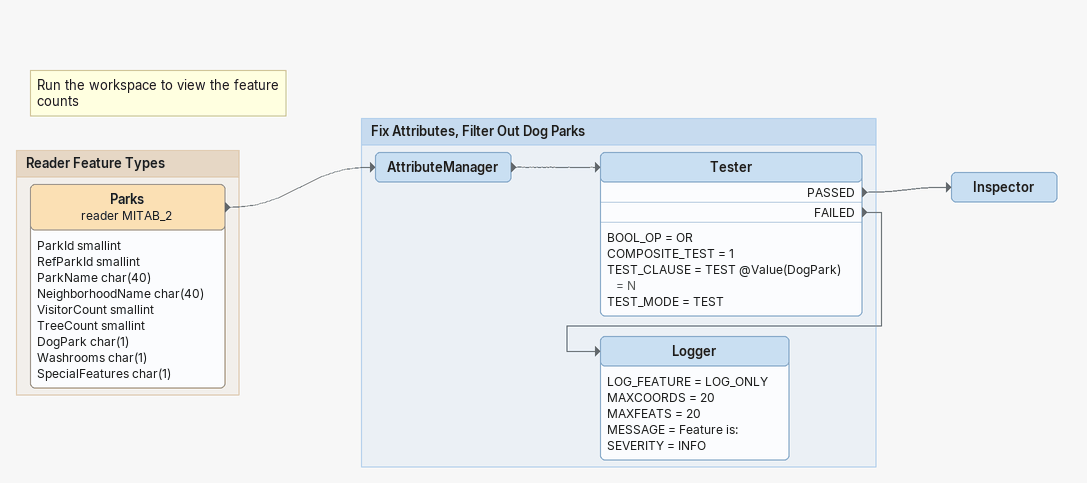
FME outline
Note: Run the workspace to view the feature counts
Inspector

Bookmark: Reader Feature Types
Parks (reader MITAB_2)
    attributes: ParkId smallint, RefParkId smallint, ParkName char(40), NeighborhoodName char(40), VisitorCount smallint, TreeCount smallint, DogPark char(1), Washrooms char(1), SpecialFeatures char(1)
    -> AttributeManager

Bookmark: Fix Attributes, Filter Out Dog Parks
AttributeManager
    -> Tester
Tester
    BOOL_OP = OR
    COMPOSITE_TEST = 1
    TEST_CLAUSE = TEST @Value(DogPark) = N
    TEST_MODE = TEST
    PASSED -> Inspector
    FAILED -> Logger
Logger
    LOG_FEATURE = LOG_ONLY
    MAXCOORDS = 20
    MAXFEATS = 20
    MESSAGE = Feature is:
    SEVERITY = INFO
